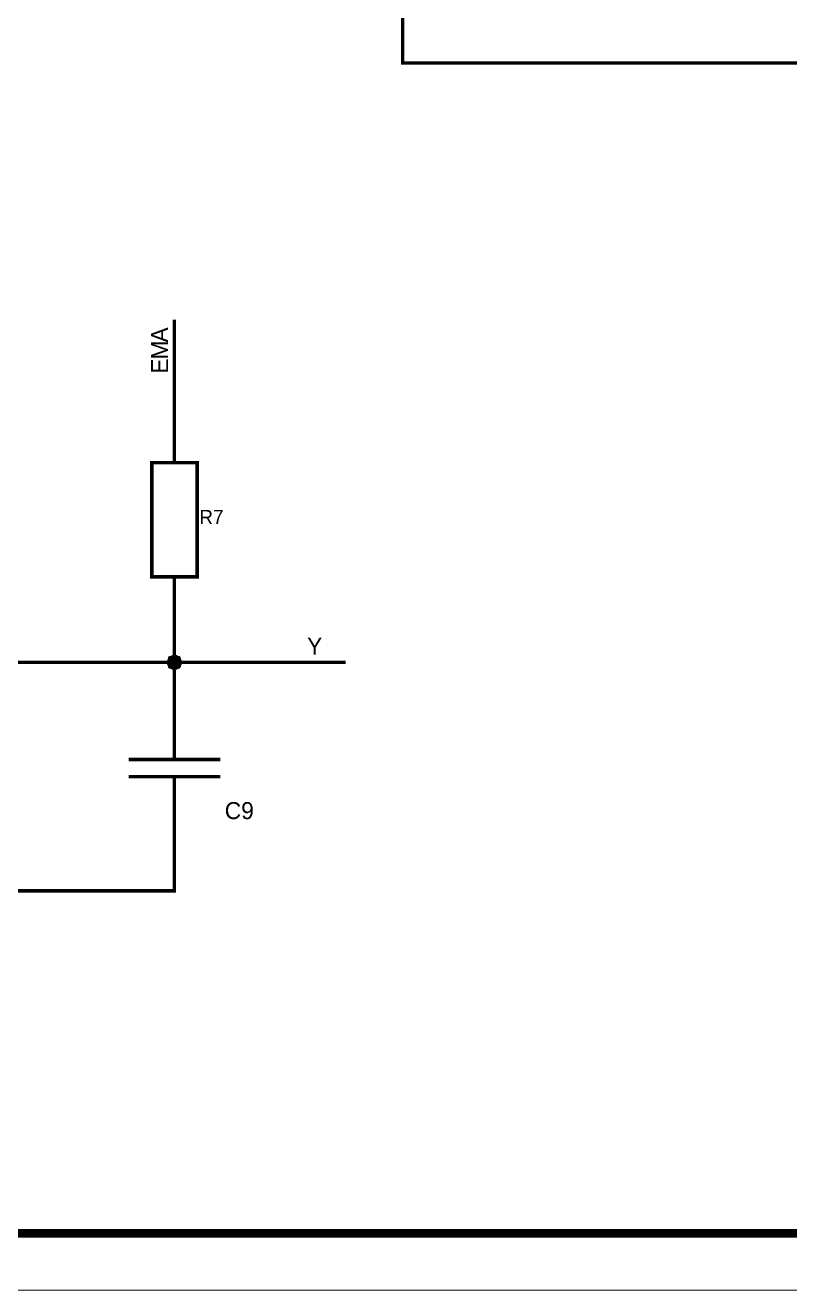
# Model space of a CAD drawing. Header units: millimetres. Extents: x 0 to 841, y 0 to 594.
# Drawn here: x 182 to 249, y 0 to 110.8 of the extents above; entities that cross this region are included whole.
import ezdxf

# ---------------------------------------------------------------- set-up
doc = ezdxf.new("R2010")
doc.units = ezdxf.units.MM
doc.layers.add('Sheet', color=255, linetype='Continuous')

msp = doc.modelspace()

# ---------------------------------------------------------------- linework, layer by layer
at = {"layer": 'Sheet'}
for points, const_width in [([(0.16, 594), (0.16, 0), (840.88, 0), (840.88, 594), (0.16, 594), (0.16, 594)], 0.0991), ([(0.16, 594), (0.16, 0), (840.88, 0), (840.88, 594), (0.16, 594), (0.16, 594)], 0.0991), ([(193.11, 72.48), (197.08, 72.48), (197.08, 62.48), (193.11, 62.48), (193.11, 72.48)], 0.3)]:
    msp.add_lwpolyline(points, close=True, dxfattribs=dict(at, const_width=const_width))
for points, const_width in [([(332.53, 295), (337.53, 295), (337.53, 202.49), (337.53, 107.49), (302.55, 107.49), (215.08, 107.49), (215.08, 125), (217.58, 125)], 0.3), ([(195.09, 75), (195.09, 85)], 0.3), ([(195.09, 72.48), (195.09, 75)], 0.3), ([(195.09, 62.48), (195.09, 59.99)], 0.3), ([(195.09, 59.99), (195.09, 54.99), (195.09, 54.99)], 0.3), ([(194.6, 54.99), (194.6, 55.02), (194.6, 55.05), (194.6, 55.05), (194.6, 55.08), (194.6, 55.11), (194.63, 55.14), (194.63, 55.17), (194.63, 55.17), (194.66, 55.21), (194.66, 55.24), (194.66, 55.24), (194.69, 55.27), (194.69, 55.3), (194.72, 55.3), (194.72, 55.33), (194.75, 55.33), (194.75, 55.36), (194.78, 55.36), (194.78, 55.39), (194.82, 55.39), (194.85, 55.42), (194.85, 55.42), (194.88, 55.42), (194.91, 55.45), (194.91, 55.45), (194.94, 55.45), (194.97, 55.49), (195, 55.49), (195.03, 55.49), (195.03, 55.49), (195.06, 55.49), (195.09, 55.49)], 0.3), ([(194.6, 54.99), (194.6, 55.02), (194.6, 55.05), (194.6, 55.05), (194.6, 55.08), (194.6, 55.11), (194.63, 55.14), (194.63, 55.17), (194.63, 55.17), (194.66, 55.21), (194.66, 55.24), (194.66, 55.24), (194.69, 55.27), (194.69, 55.3), (194.72, 55.3), (194.72, 55.33), (194.75, 55.33), (194.75, 55.36), (194.78, 55.36), (194.78, 55.39), (194.82, 55.39), (194.85, 55.42), (194.85, 55.42), (194.88, 55.42), (194.91, 55.45), (194.91, 55.45), (194.94, 55.45), (194.97, 55.49), (195, 55.49), (195.03, 55.49), (195.03, 55.49), (195.06, 55.49), (195.09, 55.49)], 0.3), ([(194.6, 54.99), (194.6, 55.02), (194.6, 55.05), (194.6, 55.05), (194.6, 55.08), (194.6, 55.11), (194.63, 55.14), (194.63, 55.17), (194.63, 55.17), (194.66, 55.21), (194.66, 55.24), (194.66, 55.24), (194.69, 55.27), (194.69, 55.3), (194.72, 55.3), (194.72, 55.33), (194.75, 55.33), (194.75, 55.36), (194.78, 55.36), (194.78, 55.39), (194.82, 55.39), (194.85, 55.42), (194.85, 55.42), (194.88, 55.42), (194.91, 55.45), (194.91, 55.45), (194.94, 55.45), (194.97, 55.49), (195, 55.49), (195.03, 55.49), (195.03, 55.49), (195.06, 55.49), (195.09, 55.49)], 0.3), ([(194.6, 54.99), (194.6, 55.02), (194.6, 55.05), (194.6, 55.05), (194.6, 55.08), (194.6, 55.11), (194.63, 55.14), (194.63, 55.17), (194.63, 55.17), (194.66, 55.21), (194.66, 55.24), (194.66, 55.24), (194.69, 55.27), (194.69, 55.3), (194.72, 55.3), (194.72, 55.33), (194.75, 55.33), (194.75, 55.36), (194.78, 55.36), (194.78, 55.39), (194.82, 55.39), (194.85, 55.42), (194.85, 55.42), (194.88, 55.42), (194.91, 55.45), (194.91, 55.45), (194.94, 55.45), (194.97, 55.49), (195, 55.49), (195.03, 55.49), (195.03, 55.49), (195.06, 55.49), (195.09, 55.49)], 0.3), ([(194.6, 54.99), (194.6, 55.02), (194.6, 55.05), (194.6, 55.05), (194.6, 55.08), (194.6, 55.11), (194.63, 55.14), (194.63, 55.17), (194.63, 55.17), (194.66, 55.21), (194.66, 55.24), (194.66, 55.24), (194.69, 55.27), (194.69, 55.3), (194.72, 55.3), (194.72, 55.33), (194.75, 55.33), (194.75, 55.36), (194.78, 55.36), (194.78, 55.39), (194.82, 55.39), (194.85, 55.42), (194.85, 55.42), (194.88, 55.42), (194.91, 55.45), (194.91, 55.45), (194.94, 55.45), (194.97, 55.49), (195, 55.49), (195.03, 55.49), (195.03, 55.49), (195.06, 55.49), (195.09, 55.49)], 0.3), ([(194.6, 54.99), (194.6, 55.02), (194.6, 55.05), (194.6, 55.05), (194.6, 55.08), (194.6, 55.11), (194.63, 55.14), (194.63, 55.17), (194.63, 55.17), (194.66, 55.21), (194.66, 55.24), (194.66, 55.24), (194.69, 55.27), (194.69, 55.3), (194.72, 55.3), (194.72, 55.33), (194.75, 55.33), (194.75, 55.36), (194.78, 55.36), (194.78, 55.39), (194.82, 55.39), (194.85, 55.42), (194.85, 55.42), (194.88, 55.42), (194.91, 55.45), (194.91, 55.45), (194.94, 55.45), (194.97, 55.49), (195, 55.49), (195.03, 55.49), (195.03, 55.49), (195.06, 55.49), (195.09, 55.49)], 0.3), ([(194.6, 54.99), (194.6, 55.02), (194.6, 55.05), (194.6, 55.05), (194.6, 55.08), (194.6, 55.11), (194.63, 55.14), (194.63, 55.17), (194.63, 55.17), (194.66, 55.21), (194.66, 55.24), (194.66, 55.24), (194.69, 55.27), (194.69, 55.3), (194.72, 55.3), (194.72, 55.33), (194.75, 55.33), (194.75, 55.36), (194.78, 55.36), (194.78, 55.39), (194.82, 55.39), (194.85, 55.42), (194.85, 55.42), (194.88, 55.42), (194.91, 55.45), (194.91, 55.45), (194.94, 55.45), (194.97, 55.49), (195, 55.49), (195.03, 55.49), (195.03, 55.49), (195.06, 55.49), (195.09, 55.49)], 0.3), ([(194.6, 54.99), (194.6, 55.02), (194.6, 55.05), (194.6, 55.05), (194.6, 55.08), (194.6, 55.11), (194.63, 55.14), (194.63, 55.17), (194.63, 55.17), (194.66, 55.21), (194.66, 55.24), (194.66, 55.24), (194.69, 55.27), (194.69, 55.3), (194.72, 55.3), (194.72, 55.33), (194.75, 55.33), (194.75, 55.36), (194.78, 55.36), (194.78, 55.39), (194.82, 55.39), (194.85, 55.42), (194.85, 55.42), (194.88, 55.42), (194.91, 55.45), (194.91, 55.45), (194.94, 55.45), (194.97, 55.49), (195, 55.49), (195.03, 55.49), (195.03, 55.49), (195.06, 55.49), (195.09, 55.49)], 0.3), ([(194.6, 54.99), (194.6, 55.02), (194.6, 55.05), (194.6, 55.05), (194.6, 55.08), (194.6, 55.11), (194.63, 55.14), (194.63, 55.17), (194.63, 55.17), (194.66, 55.21), (194.66, 55.24), (194.66, 55.24), (194.69, 55.27), (194.69, 55.3), (194.72, 55.3), (194.72, 55.33), (194.75, 55.33), (194.75, 55.36), (194.78, 55.36), (194.78, 55.39), (194.82, 55.39), (194.85, 55.42), (194.85, 55.42), (194.88, 55.42), (194.91, 55.45), (194.91, 55.45), (194.94, 55.45), (194.97, 55.49), (195, 55.49), (195.03, 55.49), (195.03, 55.49), (195.06, 55.49), (195.09, 55.49)], 0.3), ([(194.6, 54.99), (194.6, 55.02), (194.6, 55.05), (194.6, 55.05), (194.6, 55.08), (194.6, 55.11), (194.63, 55.14), (194.63, 55.17), (194.63, 55.17), (194.66, 55.21), (194.66, 55.24), (194.66, 55.24), (194.69, 55.27), (194.69, 55.3), (194.72, 55.3), (194.72, 55.33), (194.75, 55.33), (194.75, 55.36), (194.78, 55.36), (194.78, 55.39), (194.82, 55.39), (194.85, 55.42), (194.85, 55.42), (194.88, 55.42), (194.91, 55.45), (194.91, 55.45), (194.94, 55.45), (194.97, 55.49), (195, 55.49), (195.03, 55.49), (195.03, 55.49), (195.06, 55.49), (195.09, 55.49)], 0.3), ([(194.6, 54.99), (194.6, 55.02), (194.6, 55.05), (194.6, 55.05), (194.6, 55.08), (194.6, 55.11), (194.63, 55.14), (194.63, 55.17), (194.63, 55.17), (194.66, 55.21), (194.66, 55.24), (194.66, 55.24), (194.69, 55.27), (194.69, 55.3), (194.72, 55.3), (194.72, 55.33), (194.75, 55.33), (194.75, 55.36), (194.78, 55.36), (194.78, 55.39), (194.82, 55.39), (194.85, 55.42), (194.85, 55.42), (194.88, 55.42), (194.91, 55.45), (194.91, 55.45), (194.94, 55.45), (194.97, 55.49), (195, 55.49), (195.03, 55.49), (195.03, 55.49), (195.06, 55.49), (195.09, 55.49)], 0.3), ([(194.6, 54.99), (194.6, 55.02), (194.6, 55.05), (194.6, 55.05), (194.6, 55.08), (194.6, 55.11), (194.63, 55.14), (194.63, 55.17), (194.63, 55.17), (194.66, 55.21), (194.66, 55.24), (194.66, 55.24), (194.69, 55.27), (194.69, 55.3), (194.72, 55.3), (194.72, 55.33), (194.75, 55.33), (194.75, 55.36), (194.78, 55.36), (194.78, 55.39), (194.82, 55.39), (194.85, 55.42), (194.85, 55.42), (194.88, 55.42), (194.91, 55.45), (194.91, 55.45), (194.94, 55.45), (194.97, 55.49), (195, 55.49), (195.03, 55.49), (195.03, 55.49), (195.06, 55.49), (195.09, 55.49)], 0.3), ([(195.09, 55.49), (195.09, 55.49)], 0.3), ([(195.09, 55.49), (195.13, 55.49), (195.16, 55.49), (195.16, 55.49), (195.19, 55.49), (195.22, 55.49), (195.25, 55.45), (195.28, 55.45), (195.28, 55.45), (195.31, 55.42), (195.34, 55.42), (195.34, 55.42), (195.37, 55.39), (195.41, 55.39), (195.41, 55.36), (195.44, 55.36), (195.44, 55.33), (195.47, 55.33), (195.47, 55.3), (195.5, 55.3), (195.5, 55.27), (195.53, 55.24), (195.53, 55.24), (195.53, 55.21), (195.56, 55.17), (195.56, 55.17), (195.56, 55.14), (195.59, 55.11), (195.59, 55.08), (195.59, 55.05), (195.59, 55.05), (195.59, 55.02), (195.59, 54.99)], 0.3), ([(195.09, 55.49), (195.09, 55.49)], 0.3), ([(195.09, 55.49), (195.13, 55.49), (195.16, 55.49), (195.16, 55.49), (195.19, 55.49), (195.22, 55.49), (195.25, 55.45), (195.28, 55.45), (195.28, 55.45), (195.31, 55.42), (195.34, 55.42), (195.34, 55.42), (195.37, 55.39), (195.41, 55.39), (195.41, 55.36), (195.44, 55.36), (195.44, 55.33), (195.47, 55.33), (195.47, 55.3), (195.5, 55.3), (195.5, 55.27), (195.53, 55.24), (195.53, 55.24), (195.53, 55.21), (195.56, 55.17), (195.56, 55.17), (195.56, 55.14), (195.59, 55.11), (195.59, 55.08), (195.59, 55.05), (195.59, 55.05), (195.59, 55.02), (195.59, 54.99)], 0.3), ([(195.09, 55.49), (195.09, 55.49)], 0.3), ([(195.09, 55.49), (195.13, 55.49), (195.16, 55.49), (195.16, 55.49), (195.19, 55.49), (195.22, 55.49), (195.25, 55.45), (195.28, 55.45), (195.28, 55.45), (195.31, 55.42), (195.34, 55.42), (195.34, 55.42), (195.37, 55.39), (195.41, 55.39), (195.41, 55.36), (195.44, 55.36), (195.44, 55.33), (195.47, 55.33), (195.47, 55.3), (195.5, 55.3), (195.5, 55.27), (195.53, 55.24), (195.53, 55.24), (195.53, 55.21), (195.56, 55.17), (195.56, 55.17), (195.56, 55.14), (195.59, 55.11), (195.59, 55.08), (195.59, 55.05), (195.59, 55.05), (195.59, 55.02), (195.59, 54.99)], 0.3), ([(195.09, 55.49), (195.09, 55.49)], 0.3), ([(195.09, 55.49), (195.13, 55.49), (195.16, 55.49), (195.16, 55.49), (195.19, 55.49), (195.22, 55.49), (195.25, 55.45), (195.28, 55.45), (195.28, 55.45), (195.31, 55.42), (195.34, 55.42), (195.34, 55.42), (195.37, 55.39), (195.41, 55.39), (195.41, 55.36), (195.44, 55.36), (195.44, 55.33), (195.47, 55.33), (195.47, 55.3), (195.5, 55.3), (195.5, 55.27), (195.53, 55.24), (195.53, 55.24), (195.53, 55.21), (195.56, 55.17), (195.56, 55.17), (195.56, 55.14), (195.59, 55.11), (195.59, 55.08), (195.59, 55.05), (195.59, 55.05), (195.59, 55.02), (195.59, 54.99)], 0.3), ([(195.09, 55.49), (195.09, 55.49)], 0.3), ([(195.09, 55.49), (195.13, 55.49), (195.16, 55.49), (195.16, 55.49), (195.19, 55.49), (195.22, 55.49), (195.25, 55.45), (195.28, 55.45), (195.28, 55.45), (195.31, 55.42), (195.34, 55.42), (195.34, 55.42), (195.37, 55.39), (195.41, 55.39), (195.41, 55.36), (195.44, 55.36), (195.44, 55.33), (195.47, 55.33), (195.47, 55.3), (195.5, 55.3), (195.5, 55.27), (195.53, 55.24), (195.53, 55.24), (195.53, 55.21), (195.56, 55.17), (195.56, 55.17), (195.56, 55.14), (195.59, 55.11), (195.59, 55.08), (195.59, 55.05), (195.59, 55.05), (195.59, 55.02), (195.59, 54.99)], 0.3), ([(195.09, 55.49), (195.09, 55.49)], 0.3), ([(195.09, 55.49), (195.13, 55.49), (195.16, 55.49), (195.16, 55.49), (195.19, 55.49), (195.22, 55.49), (195.25, 55.45), (195.28, 55.45), (195.28, 55.45), (195.31, 55.42), (195.34, 55.42), (195.34, 55.42), (195.37, 55.39), (195.41, 55.39), (195.41, 55.36), (195.44, 55.36), (195.44, 55.33), (195.47, 55.33), (195.47, 55.3), (195.5, 55.3), (195.5, 55.27), (195.53, 55.24), (195.53, 55.24), (195.53, 55.21), (195.56, 55.17), (195.56, 55.17), (195.56, 55.14), (195.59, 55.11), (195.59, 55.08), (195.59, 55.05), (195.59, 55.05), (195.59, 55.02), (195.59, 54.99)], 0.3), ([(195.09, 55.49), (195.09, 55.49)], 0.3), ([(195.09, 55.49), (195.13, 55.49), (195.16, 55.49), (195.16, 55.49), (195.19, 55.49), (195.22, 55.49), (195.25, 55.45), (195.28, 55.45), (195.28, 55.45), (195.31, 55.42), (195.34, 55.42), (195.34, 55.42), (195.37, 55.39), (195.41, 55.39), (195.41, 55.36), (195.44, 55.36), (195.44, 55.33), (195.47, 55.33), (195.47, 55.3), (195.5, 55.3), (195.5, 55.27), (195.53, 55.24), (195.53, 55.24), (195.53, 55.21), (195.56, 55.17), (195.56, 55.17), (195.56, 55.14), (195.59, 55.11), (195.59, 55.08), (195.59, 55.05), (195.59, 55.05), (195.59, 55.02), (195.59, 54.99)], 0.3), ([(195.09, 55.49), (195.09, 55.49)], 0.3), ([(195.09, 55.49), (195.13, 55.49), (195.16, 55.49), (195.16, 55.49), (195.19, 55.49), (195.22, 55.49), (195.25, 55.45), (195.28, 55.45), (195.28, 55.45), (195.31, 55.42), (195.34, 55.42), (195.34, 55.42), (195.37, 55.39), (195.41, 55.39), (195.41, 55.36), (195.44, 55.36), (195.44, 55.33), (195.47, 55.33), (195.47, 55.3), (195.5, 55.3), (195.5, 55.27), (195.53, 55.24), (195.53, 55.24), (195.53, 55.21), (195.56, 55.17), (195.56, 55.17), (195.56, 55.14), (195.59, 55.11), (195.59, 55.08), (195.59, 55.05), (195.59, 55.05), (195.59, 55.02), (195.59, 54.99)], 0.3), ([(195.09, 55.49), (195.09, 55.49)], 0.3), ([(195.09, 55.49), (195.13, 55.49), (195.16, 55.49), (195.16, 55.49), (195.19, 55.49), (195.22, 55.49), (195.25, 55.45), (195.28, 55.45), (195.28, 55.45), (195.31, 55.42), (195.34, 55.42), (195.34, 55.42), (195.37, 55.39), (195.41, 55.39), (195.41, 55.36), (195.44, 55.36), (195.44, 55.33), (195.47, 55.33), (195.47, 55.3), (195.5, 55.3), (195.5, 55.27), (195.53, 55.24), (195.53, 55.24), (195.53, 55.21), (195.56, 55.17), (195.56, 55.17), (195.56, 55.14), (195.59, 55.11), (195.59, 55.08), (195.59, 55.05), (195.59, 55.05), (195.59, 55.02), (195.59, 54.99)], 0.3), ([(195.09, 55.49), (195.09, 55.49)], 0.3), ([(195.09, 55.49), (195.13, 55.49), (195.16, 55.49), (195.16, 55.49), (195.19, 55.49), (195.22, 55.49), (195.25, 55.45), (195.28, 55.45), (195.28, 55.45), (195.31, 55.42), (195.34, 55.42), (195.34, 55.42), (195.37, 55.39), (195.41, 55.39), (195.41, 55.36), (195.44, 55.36), (195.44, 55.33), (195.47, 55.33), (195.47, 55.3), (195.5, 55.3), (195.5, 55.27), (195.53, 55.24), (195.53, 55.24), (195.53, 55.21), (195.56, 55.17), (195.56, 55.17), (195.56, 55.14), (195.59, 55.11), (195.59, 55.08), (195.59, 55.05), (195.59, 55.05), (195.59, 55.02), (195.59, 54.99)], 0.3), ([(195.09, 55.49), (195.09, 55.49)], 0.3), ([(195.09, 55.49), (195.13, 55.49), (195.16, 55.49), (195.16, 55.49), (195.19, 55.49), (195.22, 55.49), (195.25, 55.45), (195.28, 55.45), (195.28, 55.45), (195.31, 55.42), (195.34, 55.42), (195.34, 55.42), (195.37, 55.39), (195.41, 55.39), (195.41, 55.36), (195.44, 55.36), (195.44, 55.33), (195.47, 55.33), (195.47, 55.3), (195.5, 55.3), (195.5, 55.27), (195.53, 55.24), (195.53, 55.24), (195.53, 55.21), (195.56, 55.17), (195.56, 55.17), (195.56, 55.14), (195.59, 55.11), (195.59, 55.08), (195.59, 55.05), (195.59, 55.05), (195.59, 55.02), (195.59, 54.99)], 0.3), ([(195.09, 55.49), (195.09, 55.49)], 0.3), ([(195.09, 55.49), (195.13, 55.49), (195.16, 55.49), (195.16, 55.49), (195.19, 55.49), (195.22, 55.49), (195.25, 55.45), (195.28, 55.45), (195.28, 55.45), (195.31, 55.42), (195.34, 55.42), (195.34, 55.42), (195.37, 55.39), (195.41, 55.39), (195.41, 55.36), (195.44, 55.36), (195.44, 55.33), (195.47, 55.33), (195.47, 55.3), (195.5, 55.3), (195.5, 55.27), (195.53, 55.24), (195.53, 55.24), (195.53, 55.21), (195.56, 55.17), (195.56, 55.17), (195.56, 55.14), (195.59, 55.11), (195.59, 55.08), (195.59, 55.05), (195.59, 55.05), (195.59, 55.02), (195.59, 54.99)], 0.3), ([(87.64, 54.99), (115.13, 54.99), (135.13, 54.99), (155.09, 54.99), (175.09, 54.99), (195.09, 54.99), (210.09, 54.99)], 0.3), ([(195.09, 54.49), (195.06, 54.49), (195.03, 54.49), (195.03, 54.49), (195, 54.49), (194.97, 54.49), (194.94, 54.52), (194.91, 54.52), (194.91, 54.52), (194.88, 54.55), (194.85, 54.55), (194.85, 54.55), (194.82, 54.58), (194.78, 54.58), (194.78, 54.62), (194.75, 54.62), (194.75, 54.65), (194.72, 54.65), (194.72, 54.68), (194.69, 54.68), (194.69, 54.71), (194.66, 54.74), (194.66, 54.74), (194.66, 54.77), (194.63, 54.8), (194.63, 54.8), (194.63, 54.83), (194.6, 54.86), (194.6, 54.9), (194.6, 54.93), (194.6, 54.93), (194.6, 54.96), (194.6, 54.99)], 0.3), ([(194.6, 54.99), (194.6, 54.99)], 0.3), ([(195.09, 54.49), (195.06, 54.49), (195.03, 54.49), (195.03, 54.49), (195, 54.49), (194.97, 54.49), (194.94, 54.52), (194.91, 54.52), (194.91, 54.52), (194.88, 54.55), (194.85, 54.55), (194.85, 54.55), (194.82, 54.58), (194.78, 54.58), (194.78, 54.62), (194.75, 54.62), (194.75, 54.65), (194.72, 54.65), (194.72, 54.68), (194.69, 54.68), (194.69, 54.71), (194.66, 54.74), (194.66, 54.74), (194.66, 54.77), (194.63, 54.8), (194.63, 54.8), (194.63, 54.83), (194.6, 54.86), (194.6, 54.9), (194.6, 54.93), (194.6, 54.93), (194.6, 54.96), (194.6, 54.99)], 0.3), ([(194.6, 54.99), (194.6, 54.99)], 0.3), ([(195.09, 54.49), (195.06, 54.49), (195.03, 54.49), (195.03, 54.49), (195, 54.49), (194.97, 54.49), (194.94, 54.52), (194.91, 54.52), (194.91, 54.52), (194.88, 54.55), (194.85, 54.55), (194.85, 54.55), (194.82, 54.58), (194.78, 54.58), (194.78, 54.62), (194.75, 54.62), (194.75, 54.65), (194.72, 54.65), (194.72, 54.68), (194.69, 54.68), (194.69, 54.71), (194.66, 54.74), (194.66, 54.74), (194.66, 54.77), (194.63, 54.8), (194.63, 54.8), (194.63, 54.83), (194.6, 54.86), (194.6, 54.9), (194.6, 54.93), (194.6, 54.93), (194.6, 54.96), (194.6, 54.99)], 0.3), ([(194.6, 54.99), (194.6, 54.99)], 0.3), ([(195.09, 54.49), (195.06, 54.49), (195.03, 54.49), (195.03, 54.49), (195, 54.49), (194.97, 54.49), (194.94, 54.52), (194.91, 54.52), (194.91, 54.52), (194.88, 54.55), (194.85, 54.55), (194.85, 54.55), (194.82, 54.58), (194.78, 54.58), (194.78, 54.62), (194.75, 54.62), (194.75, 54.65), (194.72, 54.65), (194.72, 54.68), (194.69, 54.68), (194.69, 54.71), (194.66, 54.74), (194.66, 54.74), (194.66, 54.77), (194.63, 54.8), (194.63, 54.8), (194.63, 54.83), (194.6, 54.86), (194.6, 54.9), (194.6, 54.93), (194.6, 54.93), (194.6, 54.96), (194.6, 54.99)], 0.3), ([(194.6, 54.99), (194.6, 54.99)], 0.3), ([(195.09, 54.49), (195.06, 54.49), (195.03, 54.49), (195.03, 54.49), (195, 54.49), (194.97, 54.49), (194.94, 54.52), (194.91, 54.52), (194.91, 54.52), (194.88, 54.55), (194.85, 54.55), (194.85, 54.55), (194.82, 54.58), (194.78, 54.58), (194.78, 54.62), (194.75, 54.62), (194.75, 54.65), (194.72, 54.65), (194.72, 54.68), (194.69, 54.68), (194.69, 54.71), (194.66, 54.74), (194.66, 54.74), (194.66, 54.77), (194.63, 54.8), (194.63, 54.8), (194.63, 54.83), (194.6, 54.86), (194.6, 54.9), (194.6, 54.93), (194.6, 54.93), (194.6, 54.96), (194.6, 54.99)], 0.3), ([(194.6, 54.99), (194.6, 54.99)], 0.3), ([(195.09, 54.49), (195.06, 54.49), (195.03, 54.49), (195.03, 54.49), (195, 54.49), (194.97, 54.49), (194.94, 54.52), (194.91, 54.52), (194.91, 54.52), (194.88, 54.55), (194.85, 54.55), (194.85, 54.55), (194.82, 54.58), (194.78, 54.58), (194.78, 54.62), (194.75, 54.62), (194.75, 54.65), (194.72, 54.65), (194.72, 54.68), (194.69, 54.68), (194.69, 54.71), (194.66, 54.74), (194.66, 54.74), (194.66, 54.77), (194.63, 54.8), (194.63, 54.8), (194.63, 54.83), (194.6, 54.86), (194.6, 54.9), (194.6, 54.93), (194.6, 54.93), (194.6, 54.96), (194.6, 54.99)], 0.3), ([(194.6, 54.99), (194.6, 54.99)], 0.3), ([(195.09, 54.49), (195.06, 54.49), (195.03, 54.49), (195.03, 54.49), (195, 54.49), (194.97, 54.49), (194.94, 54.52), (194.91, 54.52), (194.91, 54.52), (194.88, 54.55), (194.85, 54.55), (194.85, 54.55), (194.82, 54.58), (194.78, 54.58), (194.78, 54.62), (194.75, 54.62), (194.75, 54.65), (194.72, 54.65), (194.72, 54.68), (194.69, 54.68), (194.69, 54.71), (194.66, 54.74), (194.66, 54.74), (194.66, 54.77), (194.63, 54.8), (194.63, 54.8), (194.63, 54.83), (194.6, 54.86), (194.6, 54.9), (194.6, 54.93), (194.6, 54.93), (194.6, 54.96), (194.6, 54.99)], 0.3), ([(194.6, 54.99), (194.6, 54.99)], 0.3), ([(195.09, 54.49), (195.06, 54.49), (195.03, 54.49), (195.03, 54.49), (195, 54.49), (194.97, 54.49), (194.94, 54.52), (194.91, 54.52), (194.91, 54.52), (194.88, 54.55), (194.85, 54.55), (194.85, 54.55), (194.82, 54.58), (194.78, 54.58), (194.78, 54.62), (194.75, 54.62), (194.75, 54.65), (194.72, 54.65), (194.72, 54.68), (194.69, 54.68), (194.69, 54.71), (194.66, 54.74), (194.66, 54.74), (194.66, 54.77), (194.63, 54.8), (194.63, 54.8), (194.63, 54.83), (194.6, 54.86), (194.6, 54.9), (194.6, 54.93), (194.6, 54.93), (194.6, 54.96), (194.6, 54.99)], 0.3), ([(194.6, 54.99), (194.6, 54.99)], 0.3), ([(195.09, 54.49), (195.06, 54.49), (195.03, 54.49), (195.03, 54.49), (195, 54.49), (194.97, 54.49), (194.94, 54.52), (194.91, 54.52), (194.91, 54.52), (194.88, 54.55), (194.85, 54.55), (194.85, 54.55), (194.82, 54.58), (194.78, 54.58), (194.78, 54.62), (194.75, 54.62), (194.75, 54.65), (194.72, 54.65), (194.72, 54.68), (194.69, 54.68), (194.69, 54.71), (194.66, 54.74), (194.66, 54.74), (194.66, 54.77), (194.63, 54.8), (194.63, 54.8), (194.63, 54.83), (194.6, 54.86), (194.6, 54.9), (194.6, 54.93), (194.6, 54.93), (194.6, 54.96), (194.6, 54.99)], 0.3), ([(194.6, 54.99), (194.6, 54.99)], 0.3), ([(195.09, 54.49), (195.06, 54.49), (195.03, 54.49), (195.03, 54.49), (195, 54.49), (194.97, 54.49), (194.94, 54.52), (194.91, 54.52), (194.91, 54.52), (194.88, 54.55), (194.85, 54.55), (194.85, 54.55), (194.82, 54.58), (194.78, 54.58), (194.78, 54.62), (194.75, 54.62), (194.75, 54.65), (194.72, 54.65), (194.72, 54.68), (194.69, 54.68), (194.69, 54.71), (194.66, 54.74), (194.66, 54.74), (194.66, 54.77), (194.63, 54.8), (194.63, 54.8), (194.63, 54.83), (194.6, 54.86), (194.6, 54.9), (194.6, 54.93), (194.6, 54.93), (194.6, 54.96), (194.6, 54.99)], 0.3), ([(194.6, 54.99), (194.6, 54.99)], 0.3), ([(195.09, 54.49), (195.06, 54.49), (195.03, 54.49), (195.03, 54.49), (195, 54.49), (194.97, 54.49), (194.94, 54.52), (194.91, 54.52), (194.91, 54.52), (194.88, 54.55), (194.85, 54.55), (194.85, 54.55), (194.82, 54.58), (194.78, 54.58), (194.78, 54.62), (194.75, 54.62), (194.75, 54.65), (194.72, 54.65), (194.72, 54.68), (194.69, 54.68), (194.69, 54.71), (194.66, 54.74), (194.66, 54.74), (194.66, 54.77), (194.63, 54.8), (194.63, 54.8), (194.63, 54.83), (194.6, 54.86), (194.6, 54.9), (194.6, 54.93), (194.6, 54.93), (194.6, 54.96), (194.6, 54.99)], 0.3), ([(194.6, 54.99), (194.6, 54.99)], 0.3), ([(195.09, 54.49), (195.06, 54.49), (195.03, 54.49), (195.03, 54.49), (195, 54.49), (194.97, 54.49), (194.94, 54.52), (194.91, 54.52), (194.91, 54.52), (194.88, 54.55), (194.85, 54.55), (194.85, 54.55), (194.82, 54.58), (194.78, 54.58), (194.78, 54.62), (194.75, 54.62), (194.75, 54.65), (194.72, 54.65), (194.72, 54.68), (194.69, 54.68), (194.69, 54.71), (194.66, 54.74), (194.66, 54.74), (194.66, 54.77), (194.63, 54.8), (194.63, 54.8), (194.63, 54.83), (194.6, 54.86), (194.6, 54.9), (194.6, 54.93), (194.6, 54.93), (194.6, 54.96), (194.6, 54.99)], 0.3), ([(194.6, 54.99), (194.6, 54.99)], 0.3), ([(195.59, 54.99), (195.59, 54.96), (195.59, 54.93), (195.59, 54.93), (195.59, 54.9), (195.59, 54.86), (195.56, 54.83), (195.56, 54.8), (195.56, 54.8), (195.53, 54.77), (195.53, 54.74), (195.53, 54.74), (195.5, 54.71), (195.5, 54.68), (195.47, 54.68), (195.47, 54.65), (195.44, 54.65), (195.44, 54.62), (195.41, 54.62), (195.41, 54.58), (195.37, 54.58), (195.34, 54.55), (195.34, 54.55), (195.31, 54.55), (195.28, 54.52), (195.28, 54.52), (195.25, 54.52), (195.22, 54.49), (195.19, 54.49), (195.16, 54.49), (195.16, 54.49), (195.13, 54.49), (195.09, 54.49)], 0.3), ([(195.59, 54.99), (195.59, 54.96), (195.59, 54.93), (195.59, 54.93), (195.59, 54.9), (195.59, 54.86), (195.56, 54.83), (195.56, 54.8), (195.56, 54.8), (195.53, 54.77), (195.53, 54.74), (195.53, 54.74), (195.5, 54.71), (195.5, 54.68), (195.47, 54.68), (195.47, 54.65), (195.44, 54.65), (195.44, 54.62), (195.41, 54.62), (195.41, 54.58), (195.37, 54.58), (195.34, 54.55), (195.34, 54.55), (195.31, 54.55), (195.28, 54.52), (195.28, 54.52), (195.25, 54.52), (195.22, 54.49), (195.19, 54.49), (195.16, 54.49), (195.16, 54.49), (195.13, 54.49), (195.09, 54.49)], 0.3), ([(195.09, 48.99), (195.09, 54.99), (195.09, 54.99)], 0.3), ([(195.59, 54.99), (195.59, 54.96), (195.59, 54.93), (195.59, 54.93), (195.59, 54.9), (195.59, 54.86), (195.56, 54.83), (195.56, 54.8), (195.56, 54.8), (195.53, 54.77), (195.53, 54.74), (195.53, 54.74), (195.5, 54.71), (195.5, 54.68), (195.47, 54.68), (195.47, 54.65), (195.44, 54.65), (195.44, 54.62), (195.41, 54.62), (195.41, 54.58), (195.37, 54.58), (195.34, 54.55), (195.34, 54.55), (195.31, 54.55), (195.28, 54.52), (195.28, 54.52), (195.25, 54.52), (195.22, 54.49), (195.19, 54.49), (195.16, 54.49), (195.16, 54.49), (195.13, 54.49), (195.09, 54.49)], 0.3), ([(195.59, 54.99), (195.59, 54.96), (195.59, 54.93), (195.59, 54.93), (195.59, 54.9), (195.59, 54.86), (195.56, 54.83), (195.56, 54.8), (195.56, 54.8), (195.53, 54.77), (195.53, 54.74), (195.53, 54.74), (195.5, 54.71), (195.5, 54.68), (195.47, 54.68), (195.47, 54.65), (195.44, 54.65), (195.44, 54.62), (195.41, 54.62), (195.41, 54.58), (195.37, 54.58), (195.34, 54.55), (195.34, 54.55), (195.31, 54.55), (195.28, 54.52), (195.28, 54.52), (195.25, 54.52), (195.22, 54.49), (195.19, 54.49), (195.16, 54.49), (195.16, 54.49), (195.13, 54.49), (195.09, 54.49)], 0.3), ([(195.59, 54.99), (195.59, 54.96), (195.59, 54.93), (195.59, 54.93), (195.59, 54.9), (195.59, 54.86), (195.56, 54.83), (195.56, 54.8), (195.56, 54.8), (195.53, 54.77), (195.53, 54.74), (195.53, 54.74), (195.5, 54.71), (195.5, 54.68), (195.47, 54.68), (195.47, 54.65), (195.44, 54.65), (195.44, 54.62), (195.41, 54.62), (195.41, 54.58), (195.37, 54.58), (195.34, 54.55), (195.34, 54.55), (195.31, 54.55), (195.28, 54.52), (195.28, 54.52), (195.25, 54.52), (195.22, 54.49), (195.19, 54.49), (195.16, 54.49), (195.16, 54.49), (195.13, 54.49), (195.09, 54.49)], 0.3), ([(195.59, 54.99), (195.59, 54.96), (195.59, 54.93), (195.59, 54.93), (195.59, 54.9), (195.59, 54.86), (195.56, 54.83), (195.56, 54.8), (195.56, 54.8), (195.53, 54.77), (195.53, 54.74), (195.53, 54.74), (195.5, 54.71), (195.5, 54.68), (195.47, 54.68), (195.47, 54.65), (195.44, 54.65), (195.44, 54.62), (195.41, 54.62), (195.41, 54.58), (195.37, 54.58), (195.34, 54.55), (195.34, 54.55), (195.31, 54.55), (195.28, 54.52), (195.28, 54.52), (195.25, 54.52), (195.22, 54.49), (195.19, 54.49), (195.16, 54.49), (195.16, 54.49), (195.13, 54.49), (195.09, 54.49)], 0.3), ([(195.59, 54.99), (195.59, 54.96), (195.59, 54.93), (195.59, 54.93), (195.59, 54.9), (195.59, 54.86), (195.56, 54.83), (195.56, 54.8), (195.56, 54.8), (195.53, 54.77), (195.53, 54.74), (195.53, 54.74), (195.5, 54.71), (195.5, 54.68), (195.47, 54.68), (195.47, 54.65), (195.44, 54.65), (195.44, 54.62), (195.41, 54.62), (195.41, 54.58), (195.37, 54.58), (195.34, 54.55), (195.34, 54.55), (195.31, 54.55), (195.28, 54.52), (195.28, 54.52), (195.25, 54.52), (195.22, 54.49), (195.19, 54.49), (195.16, 54.49), (195.16, 54.49), (195.13, 54.49), (195.09, 54.49)], 0.3), ([(195.59, 54.99), (195.59, 54.96), (195.59, 54.93), (195.59, 54.93), (195.59, 54.9), (195.59, 54.86), (195.56, 54.83), (195.56, 54.8), (195.56, 54.8), (195.53, 54.77), (195.53, 54.74), (195.53, 54.74), (195.5, 54.71), (195.5, 54.68), (195.47, 54.68), (195.47, 54.65), (195.44, 54.65), (195.44, 54.62), (195.41, 54.62), (195.41, 54.58), (195.37, 54.58), (195.34, 54.55), (195.34, 54.55), (195.31, 54.55), (195.28, 54.52), (195.28, 54.52), (195.25, 54.52), (195.22, 54.49), (195.19, 54.49), (195.16, 54.49), (195.16, 54.49), (195.13, 54.49), (195.09, 54.49)], 0.3), ([(195.59, 54.99), (195.59, 54.96), (195.59, 54.93), (195.59, 54.93), (195.59, 54.9), (195.59, 54.86), (195.56, 54.83), (195.56, 54.8), (195.56, 54.8), (195.53, 54.77), (195.53, 54.74), (195.53, 54.74), (195.5, 54.71), (195.5, 54.68), (195.47, 54.68), (195.47, 54.65), (195.44, 54.65), (195.44, 54.62), (195.41, 54.62), (195.41, 54.58), (195.37, 54.58), (195.34, 54.55), (195.34, 54.55), (195.31, 54.55), (195.28, 54.52), (195.28, 54.52), (195.25, 54.52), (195.22, 54.49), (195.19, 54.49), (195.16, 54.49), (195.16, 54.49), (195.13, 54.49), (195.09, 54.49)], 0.3), ([(195.59, 54.99), (195.59, 54.96), (195.59, 54.93), (195.59, 54.93), (195.59, 54.9), (195.59, 54.86), (195.56, 54.83), (195.56, 54.8), (195.56, 54.8), (195.53, 54.77), (195.53, 54.74), (195.53, 54.74), (195.5, 54.71), (195.5, 54.68), (195.47, 54.68), (195.47, 54.65), (195.44, 54.65), (195.44, 54.62), (195.41, 54.62), (195.41, 54.58), (195.37, 54.58), (195.34, 54.55), (195.34, 54.55), (195.31, 54.55), (195.28, 54.52), (195.28, 54.52), (195.25, 54.52), (195.22, 54.49), (195.19, 54.49), (195.16, 54.49), (195.16, 54.49), (195.13, 54.49), (195.09, 54.49)], 0.3), ([(195.59, 54.99), (195.59, 54.96), (195.59, 54.93), (195.59, 54.93), (195.59, 54.9), (195.59, 54.86), (195.56, 54.83), (195.56, 54.8), (195.56, 54.8), (195.53, 54.77), (195.53, 54.74), (195.53, 54.74), (195.5, 54.71), (195.5, 54.68), (195.47, 54.68), (195.47, 54.65), (195.44, 54.65), (195.44, 54.62), (195.41, 54.62), (195.41, 54.58), (195.37, 54.58), (195.34, 54.55), (195.34, 54.55), (195.31, 54.55), (195.28, 54.52), (195.28, 54.52), (195.25, 54.52), (195.22, 54.49), (195.19, 54.49), (195.16, 54.49), (195.16, 54.49), (195.13, 54.49), (195.09, 54.49)], 0.3), ([(195.59, 54.99), (195.59, 54.96), (195.59, 54.93), (195.59, 54.93), (195.59, 54.9), (195.59, 54.86), (195.56, 54.83), (195.56, 54.8), (195.56, 54.8), (195.53, 54.77), (195.53, 54.74), (195.53, 54.74), (195.5, 54.71), (195.5, 54.68), (195.47, 54.68), (195.47, 54.65), (195.44, 54.65), (195.44, 54.62), (195.41, 54.62), (195.41, 54.58), (195.37, 54.58), (195.34, 54.55), (195.34, 54.55), (195.31, 54.55), (195.28, 54.52), (195.28, 54.52), (195.25, 54.52), (195.22, 54.49), (195.19, 54.49), (195.16, 54.49), (195.16, 54.49), (195.13, 54.49), (195.09, 54.49)], 0.3), ([(195.59, 54.99), (195.59, 54.99), (195.59, 54.99), (195.59, 54.99), (195.59, 54.99), (195.59, 54.99), (195.59, 54.99), (195.59, 54.99), (195.59, 54.99), (195.59, 54.99), (195.59, 54.99), (195.59, 54.99), (195.59, 54.99), (195.59, 54.99), (195.59, 54.99), (195.59, 54.99), (195.59, 54.99), (195.59, 54.99), (195.59, 54.99), (195.59, 54.99), (195.59, 54.99), (195.59, 54.99), (195.59, 54.99), (195.59, 54.99), (195.59, 54.99), (195.59, 54.99), (195.59, 54.99), (195.59, 54.99), (195.59, 54.99), (195.59, 54.99), (195.59, 54.99), (195.59, 54.99), (195.59, 54.99)], 0.3), ([(195.59, 54.99), (195.59, 54.99)], 0.3), ([(195.59, 54.99), (195.59, 54.99), (195.59, 54.99), (195.59, 54.99), (195.59, 54.99), (195.59, 54.99), (195.59, 54.99), (195.59, 54.99), (195.59, 54.99), (195.59, 54.99), (195.59, 54.99), (195.59, 54.99), (195.59, 54.99), (195.59, 54.99), (195.59, 54.99), (195.59, 54.99), (195.59, 54.99), (195.59, 54.99), (195.59, 54.99), (195.59, 54.99), (195.59, 54.99), (195.59, 54.99), (195.59, 54.99), (195.59, 54.99), (195.59, 54.99), (195.59, 54.99), (195.59, 54.99), (195.59, 54.99), (195.59, 54.99), (195.59, 54.99), (195.59, 54.99), (195.59, 54.99), (195.59, 54.99)], 0.3), ([(195.59, 54.99), (195.59, 54.99)], 0.3), ([(195.59, 54.99), (195.59, 54.99), (195.59, 54.99), (195.59, 54.99), (195.59, 54.99), (195.59, 54.99), (195.59, 54.99), (195.59, 54.99), (195.59, 54.99), (195.59, 54.99), (195.59, 54.99), (195.59, 54.99), (195.59, 54.99), (195.59, 54.99), (195.59, 54.99), (195.59, 54.99), (195.59, 54.99), (195.59, 54.99), (195.59, 54.99), (195.59, 54.99), (195.59, 54.99), (195.59, 54.99), (195.59, 54.99), (195.59, 54.99), (195.59, 54.99), (195.59, 54.99), (195.59, 54.99), (195.59, 54.99), (195.59, 54.99), (195.59, 54.99), (195.59, 54.99), (195.59, 54.99), (195.59, 54.99)], 0.3), ([(195.59, 54.99), (195.59, 54.99)], 0.3), ([(195.59, 54.99), (195.59, 54.99), (195.59, 54.99), (195.59, 54.99), (195.59, 54.99), (195.59, 54.99), (195.59, 54.99), (195.59, 54.99), (195.59, 54.99), (195.59, 54.99), (195.59, 54.99), (195.59, 54.99), (195.59, 54.99), (195.59, 54.99), (195.59, 54.99), (195.59, 54.99), (195.59, 54.99), (195.59, 54.99), (195.59, 54.99), (195.59, 54.99), (195.59, 54.99), (195.59, 54.99), (195.59, 54.99), (195.59, 54.99), (195.59, 54.99), (195.59, 54.99), (195.59, 54.99), (195.59, 54.99), (195.59, 54.99), (195.59, 54.99), (195.59, 54.99), (195.59, 54.99), (195.59, 54.99)], 0.3), ([(195.59, 54.99), (195.59, 54.99)], 0.3), ([(195.59, 54.99), (195.59, 54.99), (195.59, 54.99), (195.59, 54.99), (195.59, 54.99), (195.59, 54.99), (195.59, 54.99), (195.59, 54.99), (195.59, 54.99), (195.59, 54.99), (195.59, 54.99), (195.59, 54.99), (195.59, 54.99), (195.59, 54.99), (195.59, 54.99), (195.59, 54.99), (195.59, 54.99), (195.59, 54.99), (195.59, 54.99), (195.59, 54.99), (195.59, 54.99), (195.59, 54.99), (195.59, 54.99), (195.59, 54.99), (195.59, 54.99), (195.59, 54.99), (195.59, 54.99), (195.59, 54.99), (195.59, 54.99), (195.59, 54.99), (195.59, 54.99), (195.59, 54.99), (195.59, 54.99)], 0.3), ([(195.59, 54.99), (195.59, 54.99)], 0.3), ([(195.59, 54.99), (195.59, 54.99), (195.59, 54.99), (195.59, 54.99), (195.59, 54.99), (195.59, 54.99), (195.59, 54.99), (195.59, 54.99), (195.59, 54.99), (195.59, 54.99), (195.59, 54.99), (195.59, 54.99), (195.59, 54.99), (195.59, 54.99), (195.59, 54.99), (195.59, 54.99), (195.59, 54.99), (195.59, 54.99), (195.59, 54.99), (195.59, 54.99), (195.59, 54.99), (195.59, 54.99), (195.59, 54.99), (195.59, 54.99), (195.59, 54.99), (195.59, 54.99), (195.59, 54.99), (195.59, 54.99), (195.59, 54.99), (195.59, 54.99), (195.59, 54.99), (195.59, 54.99), (195.59, 54.99)], 0.3), ([(195.59, 54.99), (195.59, 54.99)], 0.3), ([(195.59, 54.99), (195.59, 54.99), (195.59, 54.99), (195.59, 54.99), (195.59, 54.99), (195.59, 54.99), (195.59, 54.99), (195.59, 54.99), (195.59, 54.99), (195.59, 54.99), (195.59, 54.99), (195.59, 54.99), (195.59, 54.99), (195.59, 54.99), (195.59, 54.99), (195.59, 54.99), (195.59, 54.99), (195.59, 54.99), (195.59, 54.99), (195.59, 54.99), (195.59, 54.99), (195.59, 54.99), (195.59, 54.99), (195.59, 54.99), (195.59, 54.99), (195.59, 54.99), (195.59, 54.99), (195.59, 54.99), (195.59, 54.99), (195.59, 54.99), (195.59, 54.99), (195.59, 54.99), (195.59, 54.99)], 0.3), ([(195.59, 54.99), (195.59, 54.99)], 0.3), ([(195.59, 54.99), (195.59, 54.99), (195.59, 54.99), (195.59, 54.99), (195.59, 54.99), (195.59, 54.99), (195.59, 54.99), (195.59, 54.99), (195.59, 54.99), (195.59, 54.99), (195.59, 54.99), (195.59, 54.99), (195.59, 54.99), (195.59, 54.99), (195.59, 54.99), (195.59, 54.99), (195.59, 54.99), (195.59, 54.99), (195.59, 54.99), (195.59, 54.99), (195.59, 54.99), (195.59, 54.99), (195.59, 54.99), (195.59, 54.99), (195.59, 54.99), (195.59, 54.99), (195.59, 54.99), (195.59, 54.99), (195.59, 54.99), (195.59, 54.99), (195.59, 54.99), (195.59, 54.99), (195.59, 54.99)], 0.3), ([(195.59, 54.99), (195.59, 54.99)], 0.3), ([(195.59, 54.99), (195.59, 54.99), (195.59, 54.99), (195.59, 54.99), (195.59, 54.99), (195.59, 54.99), (195.59, 54.99), (195.59, 54.99), (195.59, 54.99), (195.59, 54.99), (195.59, 54.99), (195.59, 54.99), (195.59, 54.99), (195.59, 54.99), (195.59, 54.99), (195.59, 54.99), (195.59, 54.99), (195.59, 54.99), (195.59, 54.99), (195.59, 54.99), (195.59, 54.99), (195.59, 54.99), (195.59, 54.99), (195.59, 54.99), (195.59, 54.99), (195.59, 54.99), (195.59, 54.99), (195.59, 54.99), (195.59, 54.99), (195.59, 54.99), (195.59, 54.99), (195.59, 54.99), (195.59, 54.99)], 0.3), ([(195.59, 54.99), (195.59, 54.99)], 0.3), ([(195.59, 54.99), (195.59, 54.99), (195.59, 54.99), (195.59, 54.99), (195.59, 54.99), (195.59, 54.99), (195.59, 54.99), (195.59, 54.99), (195.59, 54.99), (195.59, 54.99), (195.59, 54.99), (195.59, 54.99), (195.59, 54.99), (195.59, 54.99), (195.59, 54.99), (195.59, 54.99), (195.59, 54.99), (195.59, 54.99), (195.59, 54.99), (195.59, 54.99), (195.59, 54.99), (195.59, 54.99), (195.59, 54.99), (195.59, 54.99), (195.59, 54.99), (195.59, 54.99), (195.59, 54.99), (195.59, 54.99), (195.59, 54.99), (195.59, 54.99), (195.59, 54.99), (195.59, 54.99), (195.59, 54.99)], 0.3), ([(195.59, 54.99), (195.59, 54.99)], 0.3), ([(195.59, 54.99), (195.59, 54.99), (195.59, 54.99), (195.59, 54.99), (195.59, 54.99), (195.59, 54.99), (195.59, 54.99), (195.59, 54.99), (195.59, 54.99), (195.59, 54.99), (195.59, 54.99), (195.59, 54.99), (195.59, 54.99), (195.59, 54.99), (195.59, 54.99), (195.59, 54.99), (195.59, 54.99), (195.59, 54.99), (195.59, 54.99), (195.59, 54.99), (195.59, 54.99), (195.59, 54.99), (195.59, 54.99), (195.59, 54.99), (195.59, 54.99), (195.59, 54.99), (195.59, 54.99), (195.59, 54.99), (195.59, 54.99), (195.59, 54.99), (195.59, 54.99), (195.59, 54.99), (195.59, 54.99)], 0.3), ([(195.59, 54.99), (195.59, 54.99)], 0.3), ([(195.59, 54.99), (195.59, 54.99), (195.59, 54.99), (195.59, 54.99), (195.59, 54.99), (195.59, 54.99), (195.59, 54.99), (195.59, 54.99), (195.59, 54.99), (195.59, 54.99), (195.59, 54.99), (195.59, 54.99), (195.59, 54.99), (195.59, 54.99), (195.59, 54.99), (195.59, 54.99), (195.59, 54.99), (195.59, 54.99), (195.59, 54.99), (195.59, 54.99), (195.59, 54.99), (195.59, 54.99), (195.59, 54.99), (195.59, 54.99), (195.59, 54.99), (195.59, 54.99), (195.59, 54.99), (195.59, 54.99), (195.59, 54.99), (195.59, 54.99), (195.59, 54.99), (195.59, 54.99), (195.59, 54.99)], 0.3), ([(195.59, 54.99), (195.59, 54.99)], 0.3), ([(195.09, 46.48), (195.09, 48.99)], 0.3), ([(191.09, 46.48), (199.1, 46.48)], 0.3), ([(191.09, 44.98), (199.1, 44.98)], 0.3), ([(195.09, 44.98), (195.09, 42.5)], 0.3), ([(135.13, 34.98), (155.09, 34.98), (175.09, 34.98), (195.09, 34.98), (195.09, 42.5)], 0.3), ([(20.16, 4.97), (835.88, 4.97)], 0.749)]:
    msp.add_lwpolyline(points, dxfattribs=dict(at, const_width=const_width))
at = {"layer": 'Sheet', "const_width": 0.508}
msp.add_lwpolyline([(194.75, 55, 1), (195.25, 55, 1)], format="xyb", close=True, dxfattribs=at)

# ---------------------------------------------------------------- texts
at = {"layer": 'Sheet'}
for s, p in [('A', (194.54, 83.01)), ('M', (194.54, 81.52)), ('E', (194.54, 80.28))]:
    msp.add_text(s, height=1.49, rotation=90, dxfattribs=at).set_placement(p)
for s, height, p in [('R7', 1.243, (197.27, 67.1)), ('Y', 1.49, (206.71, 55.67)), ('C9', 1.491, (199.5, 41.26))]:
    msp.add_text(s, height=height, dxfattribs=at).set_placement(p)

doc.saveas('drawing.dxf')
